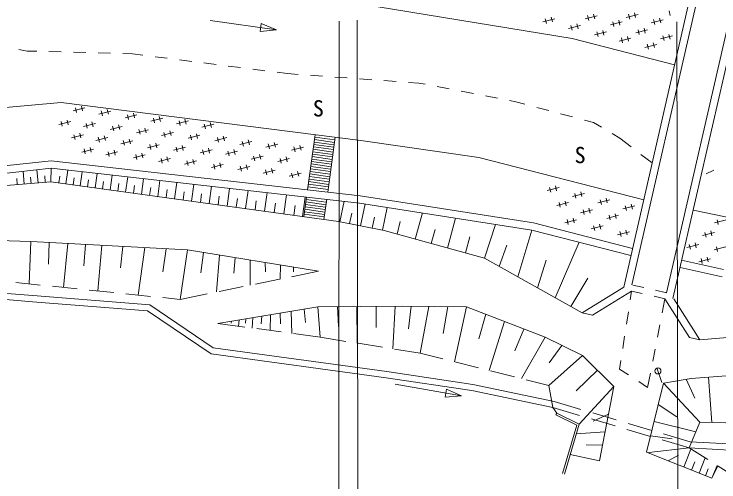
# Model space of a CAD drawing. Units: millimetres, scale not verified. Extents: x 40000 to 680000, y 20000 to 380000.
# Drawn here: x 363620 to 420912, y 239145 to 277133 of the extents above; entities that cross this region are included whole.
import ezdxf
from ezdxf.enums import TextEntityAlignment as Align

# ---------------------------------------------------------------- set-up
doc = ezdxf.new("R2010")
doc.units = ezdxf.units.MM
doc.header["$LTSCALE"] = 1000
doc.layers.add('M-BGD', color=7, linetype='Continuous', lineweight=13)
doc.layers.add('M-STR-HTXT', color=7, linetype='Continuous', lineweight=13)
doc.styles.add('ＭＳ ゴシック', font='')
doc.styles.get('ＭＳ ゴシック').set_extended_font_data('MS Gothic')

# ---------------------------------------------------------------- blocks, each defined once
blk = doc.blocks.new('道路標識\u3000規制')
at = {"color": 7, "linetype": 'Continuous', "lineweight": 13}
blk.add_line((0, 0), (0, 2.5), dxfattribs=at)
blk.add_circle((0, 2), 0.5, dxfattribs=at)

msp = doc.modelspace()

# ---------------------------------------------------------------- linework, layer by layer
at = {"layer": 'M-BGD'}
for p, q in [((413173, 254947), (419157, 281051)), ((413835, 255148), (419699, 280730)), ((416661, 254500), (422525, 280082)), ((417169, 254031), (423153, 280135)), ((390570, 278151), (408998, 275153)), ((416861, 277409), (416959, 277021)), ((406598, 276505), (407567, 276750)), ((406791, 276760), (406889, 276372)), ((407276, 276883), (407374, 276495)), ((410050, 276753), (411019, 276998)), ((410243, 277008), (410341, 276620)), ((410728, 277131), (410826, 276743)), ((413368, 276867), (414338, 277112)), ((413561, 277122), (413659, 276735)), ((414046, 277245), (414144, 276857)), ((416087, 276806), (416185, 276419)), ((379549, 276620), (384959, 275861)), ((383625, 275723), (383715, 276360)), ((384959, 275861), (383715, 276360)), ((408696, 275952), (409665, 276197)), ((408889, 276207), (408987, 275819)), ((409374, 276330), (409472, 275942)), ((412090, 276257), (413060, 276502)), ((412284, 276512), (412382, 276124)), ((412768, 276635), (412866, 276247)), ((415409, 276429), (416378, 276674)), ((415602, 276684), (415700, 276296)), ((384959, 275861), (383625, 275723)), ((410793, 275437), (411763, 275682)), ((410987, 275692), (411085, 275304)), ((411472, 275815), (411570, 275427)), ((414150, 275609), (415119, 275854)), ((414343, 275864), (414441, 275476)), ((414828, 275986), (414926, 275598)), ((408998, 275153), (417313, 273007)), ((412796, 274941), (413765, 275186)), ((412989, 275196), (413087, 274809)), ((413474, 275319), (413572, 274931)), ((416171, 275113), (417141, 275358)), ((416365, 275368), (416463, 274980)), ((416849, 275490), (416947, 275103)), ((414894, 274426), (415863, 274671)), ((415087, 274681), (415185, 274294)), ((415572, 274804), (415670, 274416)), ((363992, 274248), (364670, 274135)), ((364670, 274135), (365455, 274114)), ((366454, 274088), (367454, 274062)), ((368454, 274036), (369453, 274010)), ((370453, 273984), (371453, 273958)), ((372452, 273932), (373237, 273911)), ((373237, 273911), (374089, 273802)), ((375081, 273676), (376073, 273549)), ((377065, 273423), (378057, 273296)), ((379049, 273170), (380041, 273043)), ((381033, 272917), (382025, 272790)), ((383017, 272664), (384009, 272537)), ((385000, 272411), (385852, 272302)), ((385852, 272302), (386704, 272241)), ((387701, 272168), (388698, 272096)), ((389696, 272023), (390693, 271951)), ((391691, 271878), (392688, 271806)), ((393685, 271734), (394683, 271661)), ((395680, 271589), (396531, 271527)), ((396531, 271527), (397026, 271432)), ((398008, 271243), (398990, 271055)), ((399972, 270866), (400954, 270677)), ((401936, 270489), (402918, 270300)), ((367433, 269951), (355054, 268853)), ((391819, 266870), (367433, 269951)), ((403900, 270111), (404394, 270016)), ((404394, 270016), (405148, 269815)), ((368413, 269280), (369382, 269525)), ((368606, 269535), (368704, 269147)), ((369091, 269658), (369189, 269270)), ((371189, 269391), (371287, 269003)), ((406114, 269556), (407079, 269297)), ((370511, 269013), (371480, 269258)), ((370704, 269268), (370802, 268880)), ((372637, 268711), (373607, 268956)), ((372830, 268966), (372928, 268578)), ((373315, 269089), (373413, 268701)), ((375426, 268809), (375524, 268421)), ((408045, 269038), (409011, 268780)), ((367250, 268155), (368219, 268400)), ((367443, 268410), (367541, 268022)), ((367928, 268532), (368026, 268145)), ((369271, 268002), (370241, 268247)), ((369465, 268257), (369563, 267869)), ((369949, 268380), (370047, 267992)), ((372104, 268151), (372202, 267763)), ((374748, 268431), (375717, 268676)), ((374941, 268686), (375039, 268299)), ((376833, 268215), (377802, 268460)), ((377026, 268470), (377124, 268082)), ((377511, 268593), (377609, 268205)), ((378879, 267948), (379849, 268193)), ((379073, 268203), (379171, 267815)), ((379558, 268326), (379656, 267938)), ((409977, 268521), (410731, 268319)), ((410731, 268319), (411366, 267941)), ((371426, 267773), (372396, 268018)), ((371619, 268028), (371717, 267641)), ((373578, 267503), (374547, 267748)), ((373771, 267758), (373869, 267370)), ((374256, 267881), (374354, 267493)), ((376290, 267652), (376388, 267264)), ((368279, 267087), (369249, 267332)), ((368473, 267342), (368571, 266954)), ((368958, 267464), (369056, 267077)), ((370263, 266877), (371232, 267122)), ((370456, 267132), (370554, 266744)), ((370941, 267255), (371039, 266867)), ((372981, 266988), (373079, 266600)), ((375612, 267274), (376582, 267519)), ((375805, 267529), (375903, 267142)), ((377761, 267045), (378730, 267290)), ((377954, 267301), (378052, 266913)), ((378439, 267423), (378537, 267035)), ((379947, 266855), (380917, 267100)), ((380141, 267110), (380239, 266722)), ((380626, 267232), (380724, 266845)), ((387474, 262871), (388090, 267341)), ((388063, 267143), (389697, 266918)), ((389114, 262686), (389727, 267135)), ((412226, 267431), (412861, 267053)), ((412861, 267053), (413777, 266352)), ((372303, 266610), (373273, 266855)), ((372497, 266865), (372595, 266477)), ((374455, 266283), (375425, 266528)), ((374648, 266538), (374746, 266150)), ((375133, 266660), (375231, 266272)), ((377269, 266457), (377367, 266069)), ((381969, 266537), (382938, 266782)), ((382162, 266792), (382260, 266404)), ((382647, 266915), (382745, 266527)), ((384092, 266333), (385062, 266578)), ((384285, 266589), (384383, 266201)), ((384770, 266711), (384868, 266323)), ((386855, 266470), (386953, 266082)), ((387981, 266549), (389615, 266323)), ((388008, 266747), (389643, 266522)), ((388035, 266945), (389670, 266720)), ((401410, 265479), (391819, 266870)), ((369119, 265923), (370088, 266168)), ((369312, 266179), (369410, 265791)), ((369797, 266301), (369895, 265913)), ((371064, 265695), (372033, 265940)), ((371257, 265950), (371355, 265562)), ((371742, 266072), (371840, 265684)), ((373992, 265843), (374090, 265456)), ((376591, 266079), (377561, 266324)), ((376784, 266334), (376882, 265947)), ((378740, 265863), (379709, 266108)), ((378933, 266118), (379031, 265730)), ((379418, 266241), (379516, 265853)), ((380812, 265749), (381781, 265994)), ((381005, 266004), (381103, 265616)), ((381490, 266126), (381588, 265738)), ((386177, 266092), (387147, 266337)), ((386370, 266347), (386468, 265959)), ((387899, 265955), (389533, 265729)), ((387926, 266153), (389561, 265927)), ((387953, 266351), (389588, 266125)), ((373314, 265466), (374284, 265711)), ((373507, 265721), (373605, 265333)), ((375370, 265164), (376340, 265409)), ((375564, 265419), (375662, 265031)), ((376049, 265541), (376147, 265154)), ((378159, 265338), (378257, 264950)), ((382897, 265355), (383866, 265600)), ((383090, 265610), (383188, 265222)), ((383575, 265732), (383673, 265344)), ((385046, 265151), (386015, 265396)), ((385239, 265406), (385337, 265018)), ((385724, 265529), (385822, 265141)), ((387817, 265360), (389451, 265135)), ((387844, 265558), (389479, 265333)), ((387871, 265756), (389506, 265531)), ((414801, 262047), (401410, 265479)), ((414571, 265744), (415487, 265043)), ((354890, 263928), (366628, 265220)), ((366628, 265220), (391764, 262388)), ((377481, 264960), (378450, 265205)), ((377674, 265216), (377772, 264828)), ((379655, 264681), (380625, 264926)), ((379848, 264936), (379946, 264548)), ((380333, 265058), (380431, 264671)), ((381804, 264515), (382773, 264760)), ((381997, 264771), (382095, 264383)), ((382482, 264893), (382580, 264505)), ((387735, 264766), (389369, 264540)), ((387762, 264964), (389397, 264738)), ((387789, 265162), (389424, 264937)), ((354842, 263319), (366627, 264616)), ((364433, 263331), (364348, 264366)), ((365568, 263427), (365480, 264490)), ((366610, 263516), (366627, 264616)), ((366627, 264616), (391684, 261793)), ((367831, 263348), (367984, 264464)), ((369000, 263187), (369157, 264332)), ((370198, 263023), (370360, 264196)), ((383876, 264223), (384845, 264468)), ((384069, 264478), (384167, 264090)), ((384554, 264601), (384652, 264213)), ((385986, 263969), (386956, 264214)), ((386180, 264224), (386278, 263836)), ((386665, 264346), (386763, 263959)), ((387650, 264152), (389285, 263926)), ((387679, 264360), (389313, 264134)), ((387708, 264568), (389342, 264342)), ((419888, 264174), (420503, 264461)), ((363880, 263283), (363839, 263782)), ((364999, 263379), (364957, 263889)), ((366150, 263477), (366107, 264000)), ((367260, 263427), (367335, 263978)), ((368414, 263268), (368492, 263833)), ((369598, 263105), (369678, 263684)), ((371427, 262854), (371593, 264057)), ((372687, 262680), (372856, 263915)), ((373978, 262503), (374152, 263769)), ((375301, 262320), (375480, 263619)), ((387593, 263736), (389227, 263510)), ((387621, 263944), (389256, 263718)), ((366610, 263516), (355428, 262562)), ((389979, 260301), (366610, 263516)), ((370812, 262938), (370894, 263532)), ((372056, 262767), (372140, 263376)), ((373331, 262591), (373417, 263217)), ((374639, 262412), (374727, 263053)), ((376658, 262134), (376841, 263466)), ((378049, 261942), (378237, 263308)), ((379475, 261746), (379668, 263147)), ((380937, 261545), (381135, 262982)), ((387507, 263111), (389141, 262886)), ((387535, 263319), (389170, 263094)), ((387564, 263527), (389199, 263302)), ((406945, 262798), (407915, 263042)), ((407139, 263053), (407237, 262665)), ((407623, 263175), (407721, 262787)), ((375979, 262227), (376069, 262885)), ((377353, 262038), (377446, 262713)), ((378761, 261844), (378856, 262536)), ((382435, 261339), (382638, 262812)), ((383972, 261128), (384180, 262639)), ((385546, 260911), (385760, 262461)), ((409005, 262321), (409974, 262566)), ((409198, 262576), (409296, 262188)), ((409683, 262698), (409781, 262311)), ((380205, 261646), (380303, 262355)), ((381685, 261442), (381785, 262170)), ((383203, 261233), (383305, 261979)), ((387068, 260702), (387283, 262271)), ((387172, 260687), (387392, 262277)), ((388971, 261651), (387336, 261876)), ((388998, 261849), (387363, 262074)), ((388807, 260462), (389032, 262092)), ((390107, 260275), (390441, 261933)), ((391764, 262388), (405838, 260181)), ((407920, 261832), (408018, 261444)), ((408405, 261955), (408503, 261567)), ((411064, 261806), (412034, 262051)), ((411258, 262061), (411356, 261673)), ((411743, 262183), (411841, 261796)), ((384758, 261019), (384863, 261784)), ((386353, 260800), (386460, 261585)), ((388889, 261057), (387254, 261282)), ((388916, 261255), (387282, 261480)), ((388943, 261453), (387309, 261678)), ((391684, 261793), (405716, 259593)), ((391788, 259937), (392147, 261720)), ((393571, 259578), (393946, 261438)), ((407727, 261577), (408697, 261822)), ((410350, 261363), (410448, 260976)), ((413105, 261310), (414074, 261555)), ((413298, 261565), (413396, 261177)), ((413783, 261688), (413881, 261300)), ((388834, 260660), (387200, 260885)), ((388862, 260859), (387227, 261083)), ((390894, 260117), (391065, 260965)), ((396234, 258855), (396820, 260988)), ((409672, 260986), (410642, 261231)), ((409866, 261241), (409964, 260853)), ((411789, 260547), (412759, 260792)), ((411982, 260802), (412080, 260415)), ((412467, 260925), (412565, 260537)), ((418816, 261213), (422436, 260460)), ((393699, 259552), (389979, 260301)), ((392734, 259747), (392915, 260650)), ((395010, 260286), (394754, 259262)), ((398842, 258138), (399509, 260566)), ((405838, 260181), (413898, 258110)), ((408375, 260185), (409345, 260430)), ((408569, 260440), (408667, 260052)), ((409054, 260562), (409152, 260175)), ((420567, 260176), (421537, 260421)), ((420760, 260431), (420858, 260043)), ((401869, 257306), (393699, 259552)), ((397530, 258499), (397843, 259639)), ((401869, 257306), (402760, 260056)), ((404563, 255799), (405716, 259593)), ((405716, 259593), (413764, 257525)), ((410530, 259689), (411500, 259934)), ((410724, 259944), (410822, 259556)), ((411209, 260067), (411307, 259679)), ((413344, 259590), (413442, 259202)), ((352538, 259054), (364972, 258666)), ((400304, 257736), (400660, 259033)), ((412666, 259212), (413636, 259457)), ((412860, 259467), (412958, 259080)), ((419573, 259142), (420543, 259387)), ((419767, 259397), (419865, 259010)), ((420251, 259520), (420349, 259132)), ((364972, 258666), (364841, 255223)), ((364972, 258666), (377704, 257981)), ((366415, 256832), (366463, 258586)), ((367630, 254937), (367984, 258504)), ((369277, 256697), (369418, 258427)), ((407604, 254099), (409557, 258606)), ((418301, 258175), (419270, 258420)), ((418494, 258430), (418592, 258042)), ((418979, 258552), (419077, 258165)), ((370428, 254651), (370754, 258355)), ((372274, 256518), (372455, 258263)), ((373695, 254316), (374246, 258167)), ((375718, 256205), (375988, 258073)), ((377704, 257981), (377127, 253965)), ((377704, 257981), (388358, 256251)), ((403059, 256641), (403677, 258373)), ((420514, 257989), (421484, 258234)), ((420707, 258244), (420805, 257857)), ((378804, 256116), (379027, 257766)), ((380080, 254566), (380326, 257555)), ((381488, 256086), (381584, 257351)), ((409807, 252867), (401869, 257306)), ((419268, 257022), (420238, 257267)), ((419462, 257277), (419560, 256889)), ((419946, 257399), (420044, 257012)), ((382805, 255121), (382816, 257151)), ((384062, 256195), (384042, 256952)), ((385254, 255619), (385276, 256751)), ((406163, 254905), (406867, 257150)), ((417885, 257153), (421294, 256380)), ((388358, 256251), (386172, 255806)), ((386343, 256209), (386332, 256580)), ((417751, 256568), (421183, 255790)), ((385193, 255607), (383233, 255208)), ((408875, 253388), (410267, 255689)), ((352769, 255274), (365148, 254278)), ((365752, 255129), (363762, 255333)), ((368736, 254824), (366746, 255028)), ((382253, 255008), (380293, 254610)), ((414797, 254927), (413906, 255132)), ((352759, 254773), (365108, 253779)), ((371720, 254519), (369731, 254722)), ((374705, 254213), (372715, 254417)), ((379313, 254410), (377127, 253965)), ((409807, 252867), (413173, 254947)), ((410643, 252678), (413816, 254639)), ((413816, 254639), (413707, 253942)), ((414685, 254440), (413816, 254639)), ((416661, 254500), (415771, 254704)), ((365148, 254278), (374642, 253522)), ((377127, 253965), (375700, 254111)), ((416528, 254018), (415660, 254217)), ((416303, 252870), (416528, 254018)), ((418530, 250870), (416528, 254018)), ((419365, 250676), (417241, 254015)), ((365108, 253779), (374471, 253034)), ((374642, 253522), (379812, 250025)), ((380189, 252019), (388300, 253361)), ((388300, 253361), (395187, 253421)), ((388300, 253361), (388508, 250886)), ((390003, 251776), (389910, 253375)), ((391482, 253389), (391508, 250413)), ((393051, 251670), (393064, 253402)), ((394589, 253416), (394406, 249956)), ((395187, 253421), (400405, 253361)), ((395688, 251577), (395901, 253413)), ((396634, 249604), (397333, 253396)), ((398498, 251206), (398882, 253379)), ((400405, 253361), (399409, 248907)), ((400405, 253361), (406786, 250886)), ((374471, 253034), (379629, 249545)), ((384460, 252726), (384431, 251442)), ((385272, 251992), (385248, 252856)), ((386132, 253003), (386200, 251201)), ((387313, 252081), (387192, 253178)), ((401407, 250775), (401961, 252758)), ((410643, 252678), (409807, 252867)), ((413553, 252953), (413399, 251965)), ((381277, 252041), (381297, 252203)), ((381916, 252305), (381871, 251790)), ((382439, 252028), (382464, 252396)), ((383020, 252488), (382984, 251639)), ((383717, 251992), (383749, 252608)), ((402231, 248199), (403473, 252171)), ((443312, 252648), (419365, 250676)), ((382367, 251723), (380189, 252019)), ((385340, 251318), (383358, 251588)), ((404329, 249791), (405064, 251554)), ((415919, 250907), (416111, 251889)), ((388508, 250886), (386331, 251183)), ((413245, 250977), (413091, 249989)), ((390595, 250557), (388508, 250886)), ((393559, 250089), (391583, 250401)), ((404868, 247537), (406786, 250886)), ((406786, 250886), (409828, 249396)), ((418530, 250870), (419365, 250676)), ((379812, 250025), (393923, 248102)), ((396634, 249604), (394547, 249934)), ((407102, 248807), (408137, 250224)), ((415534, 248945), (415726, 249926)), ((379629, 249545), (393852, 247607)), ((398464, 249145), (396634, 249604)), ((407084, 246980), (409828, 249396)), ((409828, 249396), (412362, 246891)), ((443295, 249420), (418671, 247547)), ((401374, 248414), (399434, 248901)), ((412937, 249001), (412828, 248303)), ((393923, 248102), (400918, 247056)), ((404284, 247684), (402344, 248171)), ((409308, 246541), (411032, 248206)), ((412828, 248303), (413553, 247832)), ((393852, 247607), (400829, 246564)), ((415117, 246816), (415342, 247963)), ((418671, 247547), (416405, 247159)), ((420067, 247653), (420347, 243969)), ((394604, 247068), (399985, 246123)), ((400918, 247056), (407528, 245667)), ((407084, 246980), (405254, 247440)), ((407405, 245182), (407084, 246980)), ((414392, 247287), (415117, 246816)), ((416405, 247159), (415034, 241554)), ((419355, 243991), (416405, 247159)), ((418949, 245931), (418254, 247475)), ((398648, 246032), (398759, 246665)), ((399985, 246123), (398759, 246665)), ((400829, 246564), (407405, 245182)), ((409548, 243826), (412362, 246891)), ((412362, 246891), (411199, 240868)), ((399985, 246123), (398648, 246032)), ((409694, 245028), (407528, 245667)), ((417490, 244424), (415980, 245420)), ((407405, 245182), (407732, 244714)), ((409589, 244538), (407405, 245182)), ((407666, 244579), (407732, 244714)), ((407732, 244714), (409548, 243826)), ((412571, 244180), (410653, 244745)), ((410690, 244076), (411929, 244648)), ((407666, 244579), (409368, 243747)), ((412467, 243689), (410549, 244255)), ((409368, 243747), (408211, 239813)), ((409548, 243826), (408355, 239771)), ((415449, 243331), (413530, 243897)), ((415643, 244044), (419031, 243215)), ((419355, 243991), (418487, 241913)), ((419355, 243991), (421468, 243943)), ((411652, 243213), (409322, 243059)), ((415344, 242840), (413426, 243406)), ((418574, 242409), (416408, 243048)), ((417119, 242648), (415362, 242897)), ((418487, 241913), (416303, 242557)), ((418574, 242409), (426560, 241941)), ((410113, 242148), (411441, 242121)), ((418487, 241913), (415214, 241531)), ((418058, 240347), (418643, 241815)), ((420000, 240959), (418487, 241913)), ((418487, 241913), (426585, 241438)), ((411199, 240868), (408829, 241382)), ((415034, 241554), (420341, 239437)), ((415197, 241488), (415214, 241531)), ((417640, 241305), (416787, 240854)), ((418677, 240100), (418947, 240777)), ((419296, 239853), (419790, 241092)), ((419819, 239645), (420046, 240216)), ((420341, 239437), (420758, 240481)), ((420341, 239437), (420821, 240442)), ((422359, 239471), (420846, 240426))]:
    msp.add_line(p, q, dxfattribs=at)
at = {"layer": 'M-STR-HTXT'}
for p, q in [((390053, 276560), (390029, 235650)), ((391574, 235669), (391503, 276651)), ((417481, 276509), (417583, 235719))]:
    msp.add_line(p, q, dxfattribs=at)

# ---------------------------------------------------------------- block references
at = {"layer": 'M-BGD', "xscale": 500, "yscale": 500, "rotation": 18.27942}
msp.add_blockref('道路標識\u3000規制', (416265, 247208), dxfattribs=at)

# ---------------------------------------------------------------- texts
at = {"layer": 'M-BGD', "style": 'ＭＳ ゴシック'}
for p in [(388349, 269481), (409629, 265687)]:
    msp.add_text('S', height=1320, dxfattribs=at).set_placement(p, align=Align.MIDDLE_CENTER)

doc.saveas('drawing.dxf')
